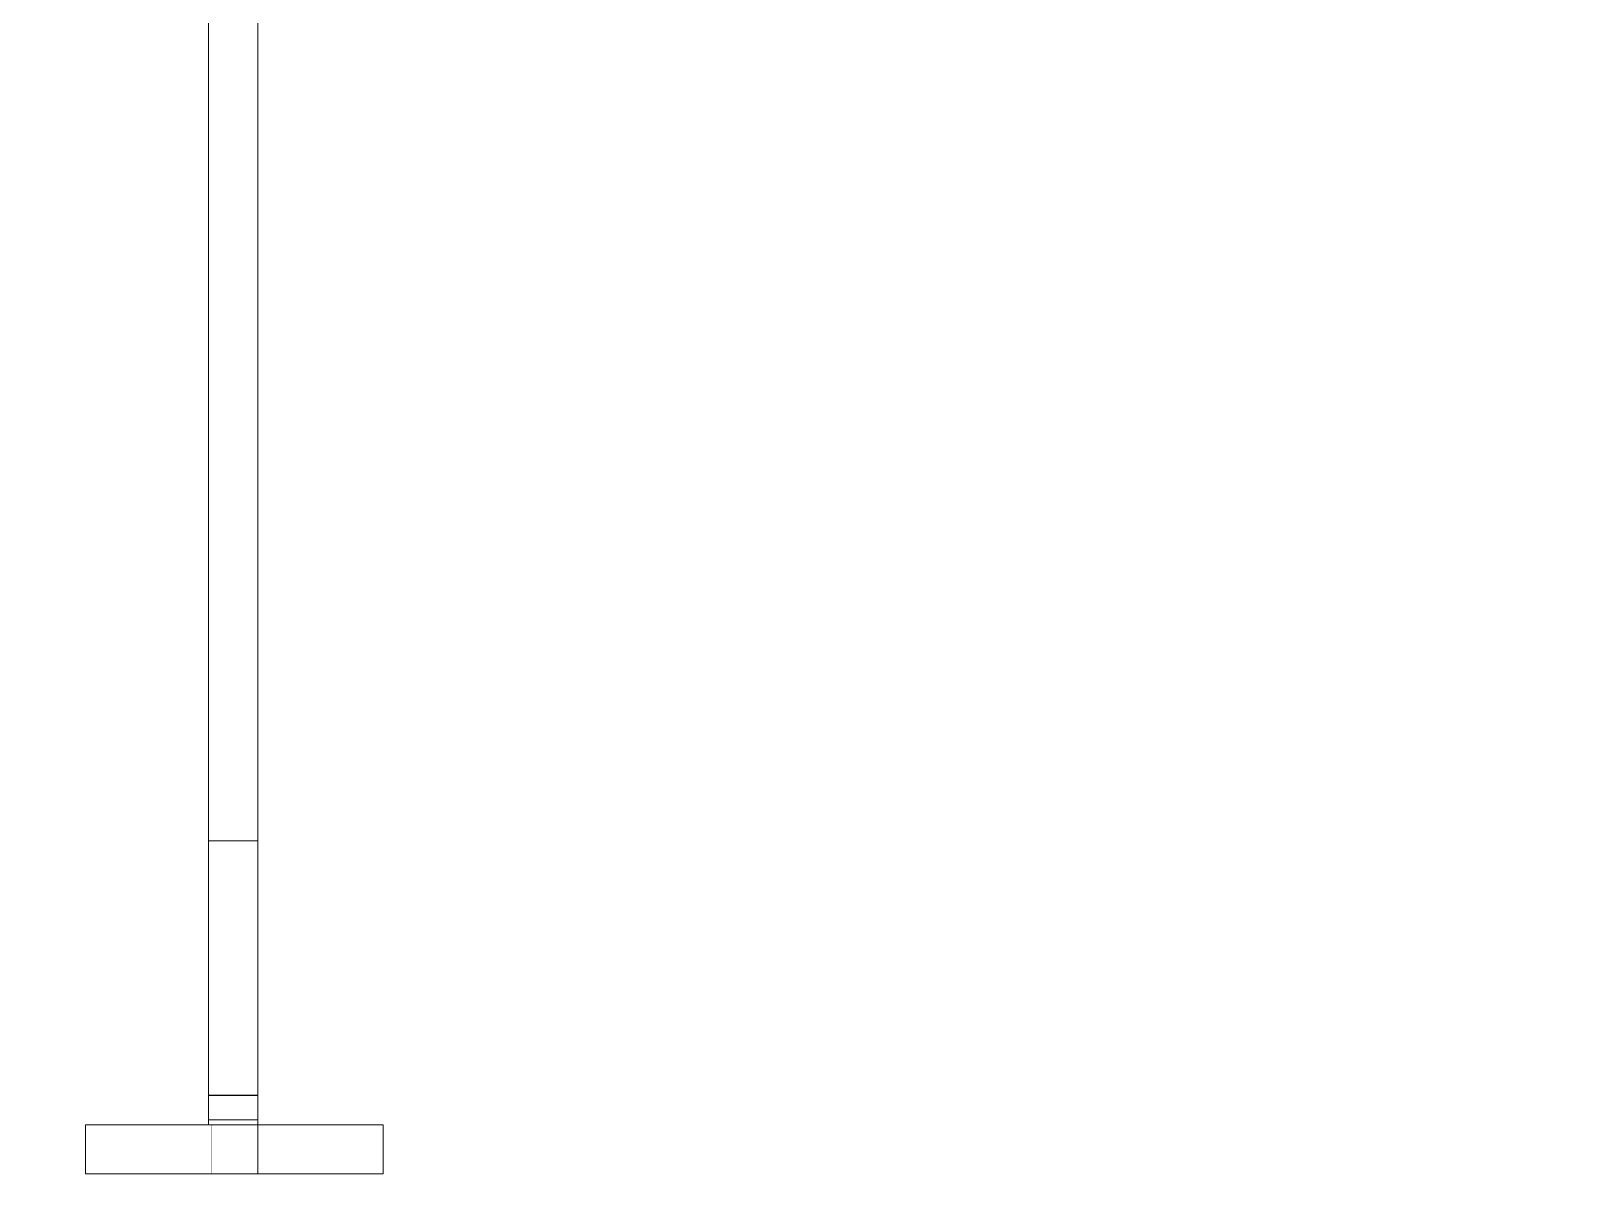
# Model space of a CAD drawing. Header units: millimetres. Extents: x -46169 to 237885, y -84465 to 18123.
# Drawn here: x 111648.7 to 111965.5, y -80952.7 to -80720.2 of the extents above; entities that cross this region are included whole.
import ezdxf

# ---------------------------------------------------------------- set-up
doc = ezdxf.new("R2010")
doc.units = ezdxf.units.MM
doc.header["$MEASUREMENT"] = 0
doc.linetypes.add('Wipeout_Contour', pattern=[1000, 0, -1000])
doc.layers.add('New_A-20-M_Floor_Slab', color=7, linetype='Continuous')
doc.layers.add('New_A-35-M_FFE_Fixed', color=7, linetype='Continuous')
doc.layers.add('New_A-35-M_FFE_Fixed_Pen_No__1', color=7, linetype='Continuous', lineweight=13)

# ---------------------------------------------------------------- blocks, each defined once
blk = doc.blocks.new('Section Elem_4_2', base_point=(64459.15, -84332.61))
at = {"color": 254, "linetype": 'Wipeout_Contour', "lineweight": 0, "ltscale": 25429937.22512363}
blk.add_wipeout([(110238.31, -80783.86), (110303.02, -80783.86), (110303.02, -80952.86), (110238.31, -80952.86), (110238.31, -80953.11), (121390.86, -80953.11), (121390.86, -80952.86), (121326.16, -80952.86), (121326.16, -80783.86), (121390.86, -80783.86), (121390.86, -80715.11), (121319.73, -80715.11), (121319.73, -80952.36), (121284.73, -80952.36), (121284.73, -80942.36), (121309.73, -80942.36), (121309.73, -80715.11), (121044.73, -80715.11), (121044.73, -80952.36), (121009.73, -80952.36), (121009.73, -80942.36), (121034.73, -80942.36), (121034.73, -80715.11), (120494.73, -80715.11), (120494.73, -80942.36), (120520.23, -80942.36), (120520.23, -80952.36), (120459.23, -80952.36), (120459.23, -80942.36), (120484.73, -80942.36), (120484.73, -80715.11), (119944.73, -80715.11), (119944.73, -80942.36), (119969.73, -80942.36), (119969.73, -80952.36), (119909.73, -80952.36), (119909.73, -80942.36), (119934.73, -80942.36), (119934.73, -80715.11), (119394.73, -80715.11), (119394.73, -80942.36), (119420.23, -80942.36), (119420.23, -80952.36), (119359.23, -80952.36), (119359.23, -80942.36), (119384.73, -80942.36), (119384.73, -80715.11), (118844.73, -80715.11), (118844.73, -80942.36), (118869.73, -80942.36), (118869.73, -80952.36), (118809.73, -80952.36), (118809.73, -80942.36), (118834.73, -80942.36), (118834.73, -80715.11), (118294.73, -80715.11), (118294.73, -80942.36), (118320.23, -80942.36), (118320.23, -80952.36), (118259.23, -80952.36), (118259.23, -80942.36), (118284.73, -80942.36), (118284.73, -80715.11), (117744.73, -80715.11), (117744.73, -80942.36), (117769.73, -80942.36), (117769.73, -80952.36), (117709.73, -80952.36), (117709.73, -80942.36), (117734.73, -80942.36), (117734.73, -80715.11), (117194.73, -80715.11), (117194.73, -80942.36), (117220.23, -80942.36), (117220.23, -80952.36), (117159.73, -80952.36), (117159.73, -80942.36), (117184.73, -80942.36), (117184.73, -80715.11), (116644.73, -80715.11), (116644.73, -80942.36), (116670.23, -80942.36), (116670.23, -80952.36), (116609.23, -80952.36), (116609.23, -80942.36), (116634.73, -80942.36), (116634.73, -80715.11), (116094.73, -80715.11), (116094.73, -80942.36), (116119.73, -80942.36), (116119.73, -80952.36), (116059.73, -80952.36), (116059.73, -80942.36), (116084.73, -80942.36), (116084.73, -80715.11), (115544.73, -80715.11), (115544.73, -80942.36), (115570.23, -80942.36), (115570.23, -80952.36), (115509.23, -80952.36), (115509.23, -80942.36), (115534.73, -80942.36), (115534.73, -80715.11), (114994.73, -80715.11), (114994.73, -80942.36), (115019.73, -80942.36), (115019.73, -80952.36), (114959.73, -80952.36), (114959.73, -80942.36), (114984.73, -80942.36), (114984.73, -80715.11), (114444.73, -80715.11), (114444.73, -80942.36), (114470.23, -80942.36), (114470.23, -80952.36), (114409.23, -80952.36), (114409.23, -80942.36), (114434.73, -80942.36), (114434.73, -80715.11), (113894.73, -80715.11), (113894.73, -80942.36), (113919.73, -80942.36), (113919.73, -80952.36), (113859.73, -80952.36), (113859.73, -80942.36), (113884.73, -80942.36), (113884.73, -80715.11), (113344.73, -80715.11), (113344.73, -80942.36), (113370.23, -80942.36), (113370.23, -80952.36), (113309.73, -80952.36), (113309.73, -80942.36), (113334.73, -80942.36), (113334.73, -80715.11), (112794.73, -80715.11), (112794.73, -80942.36), (112820.23, -80942.36), (112820.23, -80952.36), (112759.73, -80952.36), (112759.73, -80942.36), (112784.73, -80942.36), (112784.73, -80715.11), (112244.73, -80715.11), (112244.73, -80942.36), (112270.23, -80942.36), (112270.23, -80952.36), (112209.73, -80952.36), (112209.73, -80942.36), (112234.73, -80942.36), (112234.73, -80715.11), (111694.73, -80715.11), (111694.73, -80942.36), (111720.23, -80942.36), (111720.23, -80952.36), (111659.73, -80952.36), (111659.73, -80942.36), (111684.73, -80942.36), (111684.73, -80715.11), (111144.73, -80715.11), (111144.73, -80942.36), (111170.23, -80942.36), (111170.23, -80952.36), (111109.23, -80952.36), (111109.23, -80942.36), (111134.73, -80942.36), (111134.73, -80715.11), (110594.73, -80715.11), (110594.73, -80942.36), (110619.73, -80942.36), (110619.73, -80952.36), (110584.73, -80952.36), (110584.73, -80715.11), (110319.73, -80715.11), (110319.73, -80942.36), (110344.73, -80942.36), (110344.73, -80952.36), (110309.73, -80952.36), (110309.73, -80715.11), (110238.31, -80715.11)], dxfattribs=at).dxf.layer = 'New_A-20-M_Floor_Slab'
blk = doc.blocks.new('Section Elem_20_2', base_point=(64459.15, -84332.61))
at = {"color": 254, "linetype": 'Wipeout_Contour', "lineweight": 0, "ltscale": 551591.718511}
blk.add_wipeout([(111684.73, -80871.24), (111684.73, -80884.65), (111694.73, -80884.65), (111694.73, -80871.24)], dxfattribs=at).dxf.layer = 'New_A-35-M_FFE_Fixed'
at = {"color": 254, "linetype": 'Wipeout_Contour', "lineweight": 0, "ltscale": 551726.108072}
blk.add_wipeout([(111684.73, -80935.04), (111684.73, -80935.4), (111694.73, -80935.4), (111694.73, -80935.04)], dxfattribs=at).dxf.layer = 'New_A-35-M_FFE_Fixed'
at = {"color": 254, "linetype": 'Wipeout_Contour', "lineweight": 0, "ltscale": 551796.707503}
blk.add_wipeout([(111685.23, -80952.36), (111720.23, -80952.36), (111720.23, -80942.36), (111685.23, -80942.36)], dxfattribs=at).dxf.layer = 'New_A-35-M_FFE_Fixed'
at = {"layer": 'New_A-35-M_FFE_Fixed_Pen_No__1', "linetype": 'Continuous'}
for p, q in [((111685.23, -80952.36), (111685.23, -80942.36)), ((111720.23, -80942.36), (111694.73, -80942.36)), ((111720.23, -80952.36), (111720.23, -80942.36)), ((111720.23, -80952.36), (111694.73, -80952.36))]:
    blk.add_line(p, q, dxfattribs=at)
at = {"color": 254, "linetype": 'Wipeout_Contour', "lineweight": 0, "ltscale": 551728.93554}
blk.add_wipeout([(111684.73, -80936.45), (111694.73, -80936.45), (111694.73, -80936.39), (111684.73, -80936.39)], dxfattribs=at).dxf.layer = 'New_A-35-M_FFE_Fixed'
blk = doc.blocks.new('Section Elem_21_2', base_point=(64459.15, -84332.61))
at = {"color": 254, "linetype": 'Wipeout_Contour', "lineweight": 0, "ltscale": 551319.025627}
blk.add_wipeout([(111694.73, -80871.24), (111694.73, -80651.97), (111684.73, -80651.97), (111684.73, -80871.24)], dxfattribs=at).dxf.layer = 'New_A-35-M_FFE_Fixed'
at = {"color": 254, "linetype": 'Wipeout_Contour', "lineweight": 0, "ltscale": 551643.51719}
blk.add_wipeout([(111694.73, -80904.95), (111694.73, -80895.1), (111684.73, -80895.1), (111684.73, -80904.95)], dxfattribs=at).dxf.layer = 'New_A-35-M_FFE_Fixed'
at = {"color": 254, "linetype": 'Wipeout_Contour', "lineweight": 0, "ltscale": 551730.215309}
blk.add_wipeout([(111684.73, -80937.2), (111694.73, -80937.2), (111694.73, -80936.74), (111684.73, -80936.74)], dxfattribs=at).dxf.layer = 'New_A-35-M_FFE_Fixed'
at = {"color": 254, "linetype": 'Wipeout_Contour', "lineweight": 0, "ltscale": 551698.732568}
blk.add_wipeout([(111659.73, -80952.36), (111685.23, -80952.36), (111685.23, -80942.36), (111659.73, -80942.36)], dxfattribs=at).dxf.layer = 'New_A-35-M_FFE_Fixed'
at = {"layer": 'New_A-35-M_FFE_Fixed_Pen_No__1', "linetype": 'Continuous'}
for q in [(111659.73, -80942.36), (111694.73, -80952.36)]:
    blk.add_line((111659.73, -80952.36), q, dxfattribs=at)
at = {"color": 254, "linetype": 'Wipeout_Contour', "lineweight": 0, "ltscale": 551619.704708}
blk.add_wipeout([(111684.73, -80884.65), (111684.73, -80895.1), (111694.73, -80895.1), (111694.73, -80884.65)], dxfattribs=at).dxf.layer = 'New_A-35-M_FFE_Fixed'
at = {"color": 254, "linetype": 'Wipeout_Contour', "lineweight": 0, "ltscale": 551665.556548}
blk.add_wipeout([(111684.73, -80913.88), (111694.73, -80913.88), (111694.73, -80904.95), (111684.73, -80904.95)], dxfattribs=at).dxf.layer = 'New_A-35-M_FFE_Fixed'
at = {"color": 254, "linetype": 'Wipeout_Contour', "lineweight": 0, "ltscale": 551731.487306}
blk.add_wipeout([(111694.73, -80937.82), (111694.73, -80937.2), (111684.73, -80937.2), (111684.73, -80937.82)], dxfattribs=at).dxf.layer = 'New_A-35-M_FFE_Fixed'
at = {"layer": 'New_A-35-M_FFE_Fixed_Pen_No__1', "linetype": 'Continuous'}
for p, q in [((111684.73, -80884.65), (111684.73, -80651.97)), ((111694.73, -80884.65), (111694.73, -80651.97)), ((111684.73, -80884.65), (111694.73, -80884.65)), ((111684.73, -80895.1), (111684.73, -80884.65)), ((111694.73, -80895.1), (111694.73, -80884.65)), ((111684.73, -80904.95), (111684.73, -80895.1)), ((111694.73, -80904.95), (111694.73, -80895.1))]:
    blk.add_line(p, q, dxfattribs=at)
at = {"color": 254, "linetype": 'Wipeout_Contour', "lineweight": 0, "ltscale": 551685.117931}
blk.add_wipeout([(111684.73, -80921.62), (111694.73, -80921.62), (111694.73, -80913.88), (111684.73, -80913.88)], dxfattribs=at).dxf.layer = 'New_A-35-M_FFE_Fixed'
at = {"color": 254, "linetype": 'Wipeout_Contour', "lineweight": 0, "ltscale": 551735.009957}
blk.add_wipeout([(111684.73, -80939.44), (111694.73, -80939.44), (111694.73, -80938.58), (111684.73, -80938.58)], dxfattribs=at).dxf.layer = 'New_A-35-M_FFE_Fixed'
at = {"layer": 'New_A-35-M_FFE_Fixed_Pen_No__1', "linetype": 'Continuous'}
for p, q in [((111684.73, -80913.88), (111684.73, -80904.95)), ((111694.73, -80913.88), (111694.73, -80904.95))]:
    blk.add_line(p, q, dxfattribs=at)
at = {"color": 254, "linetype": 'Wipeout_Contour', "lineweight": 0, "ltscale": 551701.575608}
blk.add_wipeout([(111684.73, -80927.91), (111694.73, -80927.91), (111694.73, -80921.62), (111684.73, -80921.62)], dxfattribs=at).dxf.layer = 'New_A-35-M_FFE_Fixed'
at = {"color": 254, "linetype": 'Wipeout_Contour', "lineweight": 0, "ltscale": 551733.106259}
blk.add_wipeout([(111684.73, -80937.82), (111684.73, -80938.58), (111694.73, -80938.58), (111694.73, -80937.82)], dxfattribs=at).dxf.layer = 'New_A-35-M_FFE_Fixed'
at = {"layer": 'New_A-35-M_FFE_Fixed_Pen_No__1', "linetype": 'Continuous'}
for p, q in [((111684.73, -80921.62), (111684.73, -80913.88)), ((111694.73, -80921.62), (111694.73, -80913.88))]:
    blk.add_line(p, q, dxfattribs=at)
at = {"color": 254, "linetype": 'Wipeout_Contour', "lineweight": 0, "ltscale": 551714.403031}
blk.add_wipeout([(111684.73, -80927.91), (111684.73, -80932.55), (111694.73, -80932.55), (111694.73, -80927.91)], dxfattribs=at).dxf.layer = 'New_A-35-M_FFE_Fixed'
at = {"color": 254, "linetype": 'Wipeout_Contour', "lineweight": 0, "ltscale": 551729.339145}
blk.add_wipeout([(111684.73, -80936.74), (111694.73, -80936.74), (111694.73, -80936.45), (111684.73, -80936.45)], dxfattribs=at).dxf.layer = 'New_A-35-M_FFE_Fixed'
at = {"color": 254, "linetype": 'Wipeout_Contour', "lineweight": 0, "ltscale": 551737.125248}
blk.add_wipeout([(111684.73, -80940.38), (111694.73, -80940.38), (111694.73, -80939.44), (111684.73, -80939.44)], dxfattribs=at).dxf.layer = 'New_A-35-M_FFE_Fixed'
at = {"layer": 'New_A-35-M_FFE_Fixed_Pen_No__1', "linetype": 'Continuous'}
for p, q in [((111684.73, -80927.91), (111684.73, -80921.62)), ((111694.73, -80927.91), (111694.73, -80921.62))]:
    blk.add_line(p, q, dxfattribs=at)
at = {"color": 254, "linetype": 'Wipeout_Contour', "lineweight": 0, "ltscale": 551727.654533}
blk.add_wipeout([(111684.73, -80936.36), (111694.73, -80936.36), (111694.73, -80935.4), (111684.73, -80935.4)], dxfattribs=at).dxf.layer = 'New_A-35-M_FFE_Fixed'
at = {"color": 254, "linetype": 'Wipeout_Contour', "lineweight": 0, "ltscale": 551741.689265}
blk.add_wipeout([(111684.73, -80941.36), (111684.73, -80942.36), (111694.73, -80942.36), (111694.73, -80941.36)], dxfattribs=at).dxf.layer = 'New_A-35-M_FFE_Fixed'
at = {"color": 254, "linetype": 'Wipeout_Contour', "lineweight": 0, "ltscale": 551728.82279}
blk.add_wipeout([(111694.73, -80936.39), (111694.73, -80936.36), (111684.73, -80936.36), (111684.73, -80936.39)], dxfattribs=at).dxf.layer = 'New_A-35-M_FFE_Fixed'
at = {"color": 254, "linetype": 'Wipeout_Contour', "lineweight": 0, "ltscale": 551739.370845}
blk.add_wipeout([(111684.73, -80941.36), (111694.73, -80941.36), (111694.73, -80940.38), (111684.73, -80940.38)], dxfattribs=at).dxf.layer = 'New_A-35-M_FFE_Fixed'
at = {"layer": 'New_A-35-M_FFE_Fixed_Pen_No__1', "linetype": 'Continuous'}
for p, q in [((111684.73, -80937.2), (111684.73, -80936.74)), ((111684.73, -80937.82), (111684.73, -80937.2)), ((111684.73, -80938.58), (111684.73, -80937.82)), ((111684.73, -80939.44), (111684.73, -80938.58)), ((111694.73, -80937.2), (111694.73, -80936.74)), ((111694.73, -80937.82), (111694.73, -80937.2)), ((111694.73, -80938.58), (111694.73, -80937.82)), ((111694.73, -80939.44), (111694.73, -80938.58)), ((111684.73, -80940.38), (111684.73, -80939.44)), ((111684.73, -80941.36), (111684.73, -80940.38)), ((111684.73, -80941.36), (111694.73, -80941.36)), ((111684.73, -80942.36), (111684.73, -80941.36)), ((111694.73, -80940.38), (111694.73, -80939.44)), ((111694.73, -80941.36), (111694.73, -80940.38)), ((111694.73, -80942.36), (111694.73, -80941.36)), ((111659.73, -80942.36), (111694.73, -80942.36)), ((111694.73, -80952.36), (111694.73, -80942.36))]:
    blk.add_line(p, q, dxfattribs=at)
at = {"color": 254, "linetype": 'Wipeout_Contour', "lineweight": 0, "ltscale": 551722.76848}
blk.add_wipeout([(111684.73, -80932.55), (111684.73, -80935.04), (111694.73, -80935.04), (111694.73, -80932.55)], dxfattribs=at).dxf.layer = 'New_A-35-M_FFE_Fixed'
at = {"layer": 'New_A-35-M_FFE_Fixed_Pen_No__1', "linetype": 'Continuous'}
for p, q in [((111684.73, -80932.55), (111684.73, -80927.91)), ((111694.73, -80932.55), (111694.73, -80927.91)), ((111684.73, -80935.4), (111684.73, -80932.55)), ((111694.73, -80935.4), (111694.73, -80932.55)), ((111684.73, -80936.36), (111684.73, -80935.4)), ((111694.73, -80936.36), (111694.73, -80935.4)), ((111684.73, -80936.45), (111684.73, -80936.36)), ((111684.73, -80936.36), (111694.73, -80936.36)), ((111684.73, -80936.74), (111684.73, -80936.45)), ((111694.73, -80936.45), (111694.73, -80936.36)), ((111694.73, -80936.74), (111694.73, -80936.45))]:
    blk.add_line(p, q, dxfattribs=at)

msp = doc.modelspace()

# ---------------------------------------------------------------- block references
at = {"layer": 'New_A-20-M_Floor_Slab'}
msp.add_blockref('Section Elem_4_2', (64459.15, -84332.61), dxfattribs=at)

# ---------------------------------------------------------------- next in the draw order: block references
at = {"layer": 'New_A-35-M_FFE_Fixed'}
msp.add_blockref('Section Elem_20_2', (64459.15, -84332.61), dxfattribs=at)

# ---------------------------------------------------------------- next in the draw order: block references
msp.add_blockref('Section Elem_21_2', (64459.15, -84332.61), dxfattribs=at)

doc.saveas('drawing.dxf')
